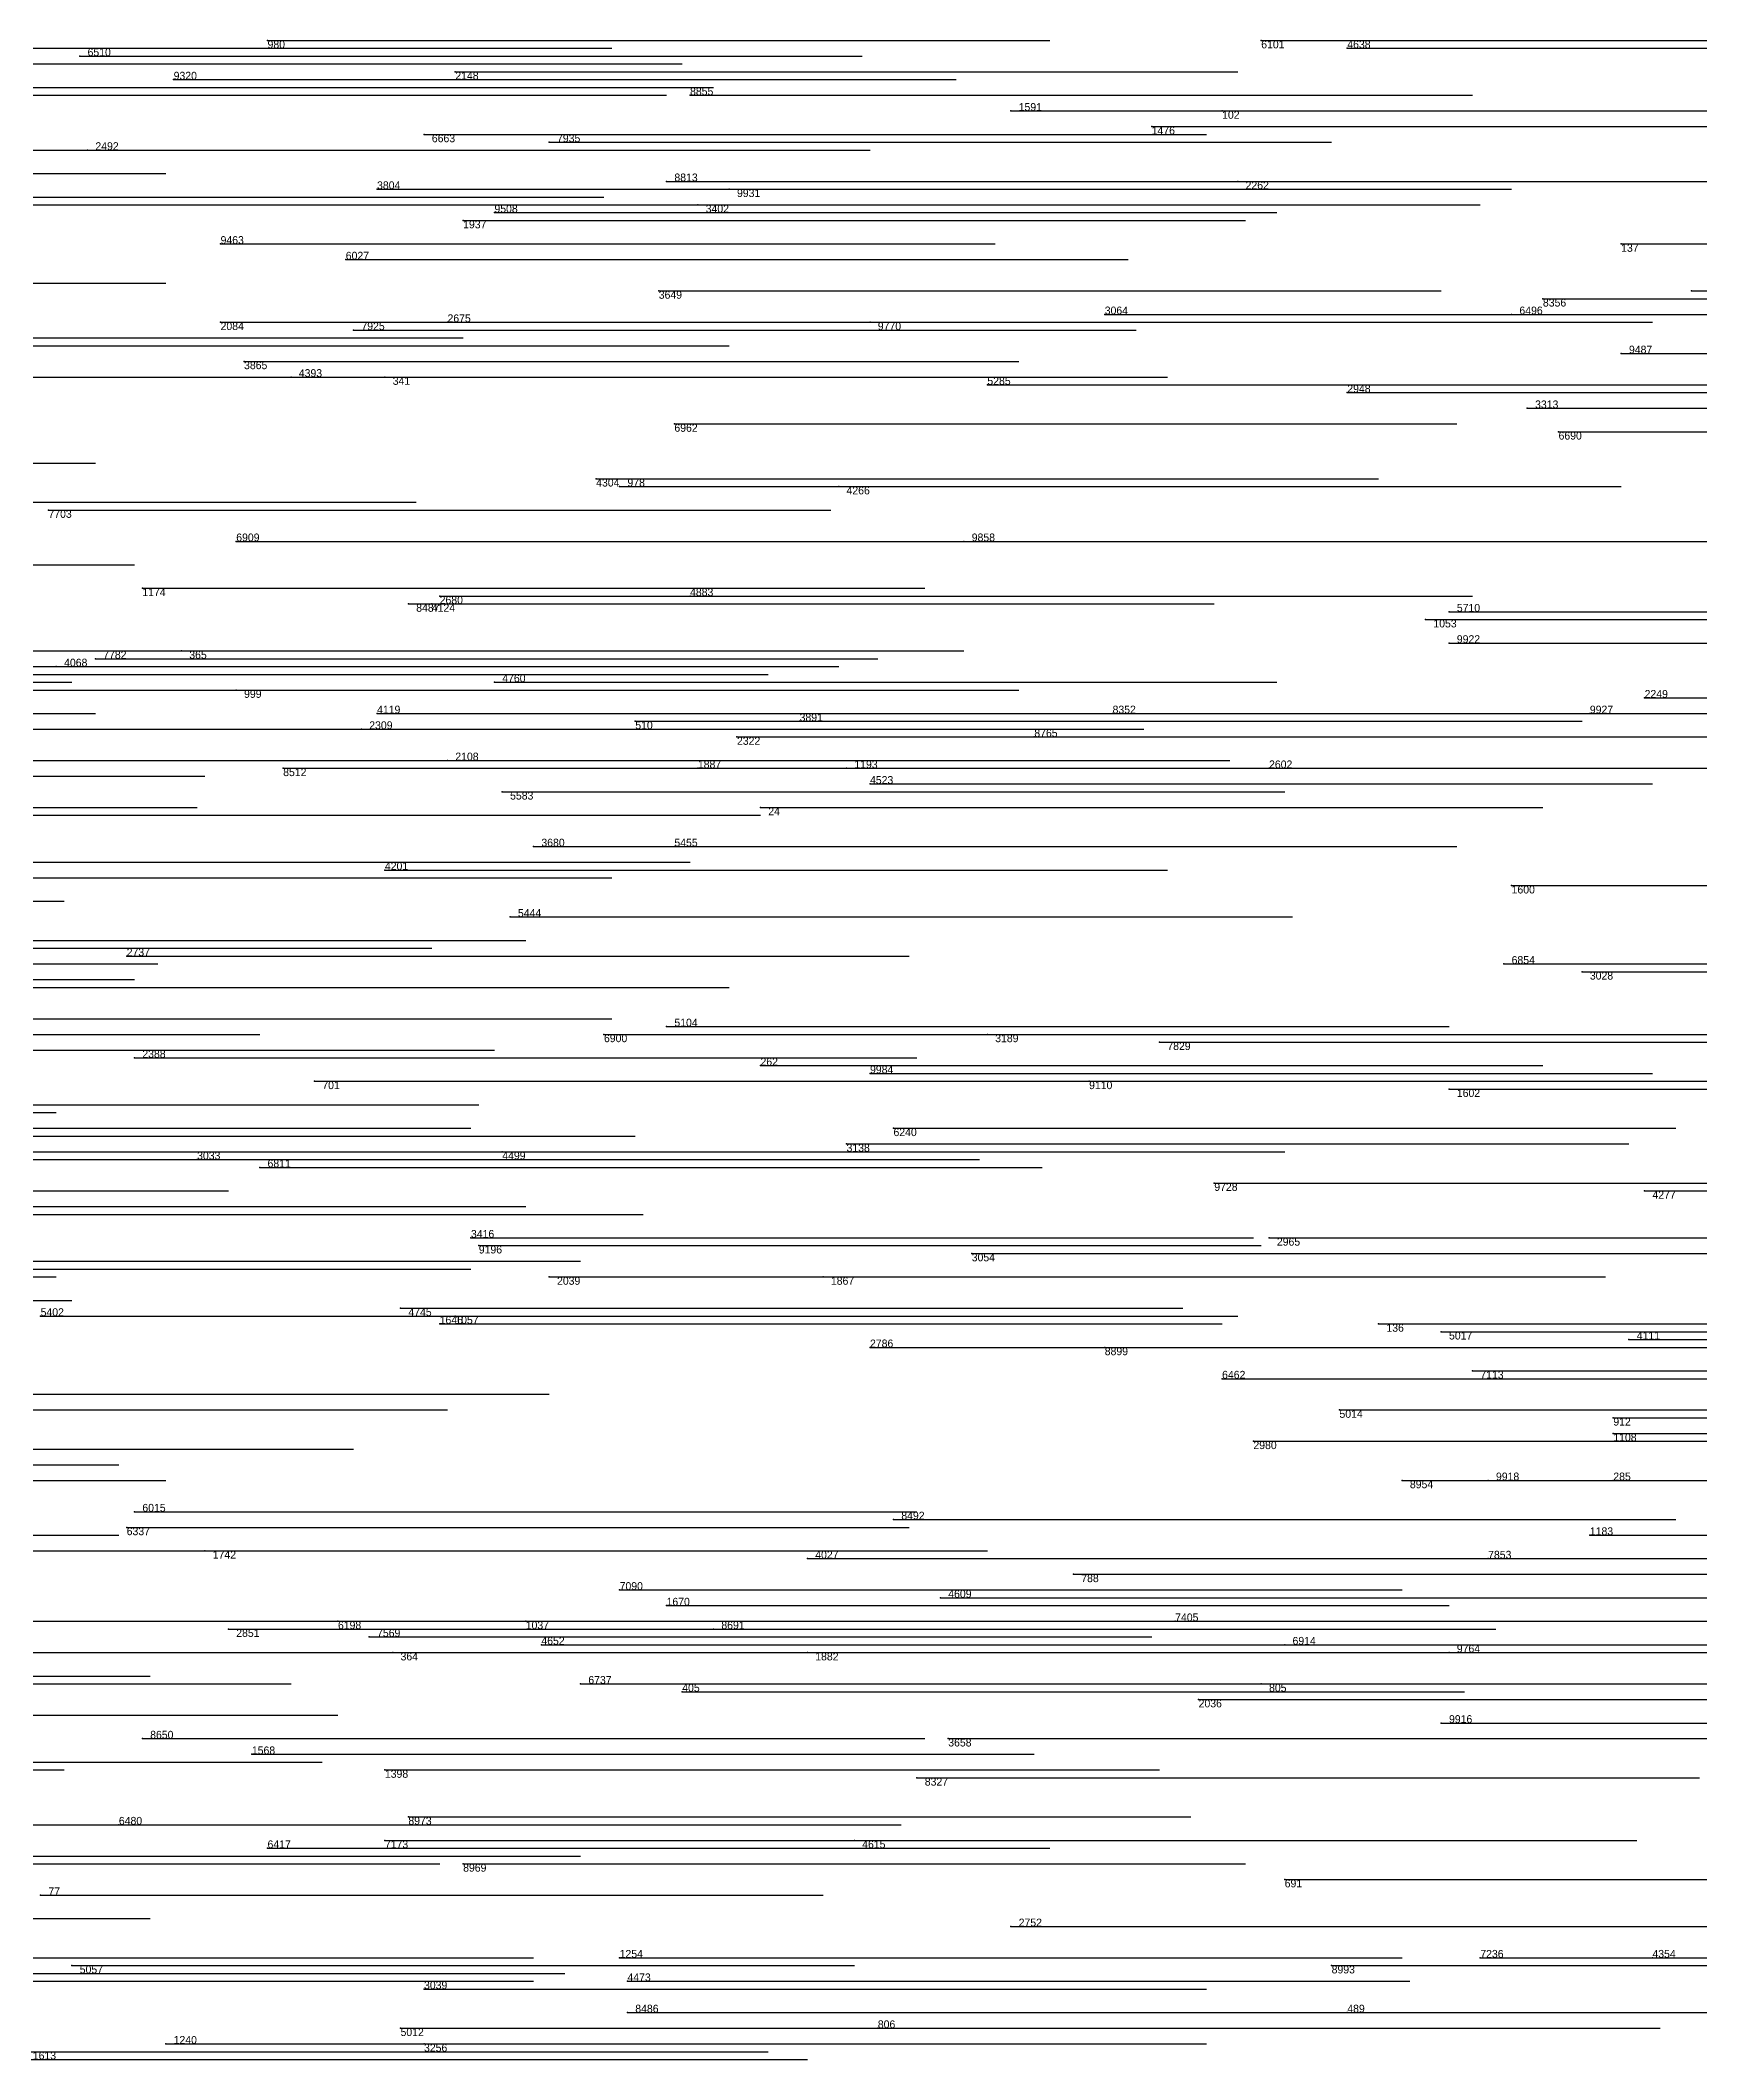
# Model space of a CAD drawing. Extents: x 0 to 1.1, y 0 to 1.
# Drawn here: x 0.666 to 0.878, y 0.5 to 0.758 of the extents above; entities that cross this region are included whole.
import ezdxf

# ---------------------------------------------------------------- set-up
doc = ezdxf.new("R2010")
doc.units = 0
for name, color, linetype in [('Normals', 1, 'CONTINUOUS'), ('Source_points', 5, 'CONTINUOUS'), ('Text', 3, 'CONTINUOUS')]:
    doc.layers.add(name, color=color, linetype=linetype)

msp = doc.modelspace()

# ---------------------------------------------------------------- linework, layer by layer
at = {"layer": 'Normals', "color": 1}
for p, q in [((0.619, 0.757), (0.719, 0.757)), ((0.639, 0.757), (0.739, 0.757)), ((0.695, 0.758, 1), (0.795, 0.758, 1)), ((0.822, 0.758, 1), (0.922, 0.758, 1)), ((0.833, 0.757), (0.933, 0.757)), ((0.648, 0.755, 1), (0.748, 0.755, 1)), ((0.671, 0.756, 1), (0.771, 0.756, 1)), ((0.719, 0.754, 1), (0.819, 0.754, 1)), ((0.646, 0.751, 1), (0.746, 0.751, 1)), ((0.652, 0.752), (0.752, 0.752)), ((0.683, 0.753, 1), (0.783, 0.753, 1)), ((0.749, 0.751), (0.849, 0.751)), ((0.79, 0.749), (0.89, 0.749)), ((0.817, 0.749, 1), (0.917, 0.749, 1)), ((0.715, 0.746), (0.815, 0.746)), ((0.808, 0.747, 1), (0.908, 0.747, 1)), ((0.64, 0.744, 1), (0.74, 0.744, 1)), ((0.672, 0.744, 1), (0.772, 0.744, 1)), ((0.731, 0.745), (0.831, 0.745)), ((0.582, 0.741), (0.682, 0.741)), ((0.631, 0.738, 1), (0.731, 0.738, 1)), ((0.638, 0.738), (0.738, 0.738)), ((0.709, 0.739, 1), (0.809, 0.739, 1)), ((0.746, 0.74, 1), (0.846, 0.74, 1)), ((0.754, 0.739, 1), (0.854, 0.739, 1)), ((0.819, 0.74), (0.919, 0.74)), ((0.57, 0.737, 1), (0.67, 0.737, 1)), ((0.58, 0.737, 1), (0.68, 0.737, 1)), ((0.652, 0.737), (0.752, 0.737)), ((0.724, 0.736), (0.824, 0.736)), ((0.75, 0.737), (0.85, 0.737)), ((0.72, 0.735), (0.82, 0.735)), ((0.689, 0.732, 1), (0.788, 0.732, 1)), ((0.868, 0.732, 1), (0.968, 0.732, 1)), ((0.705, 0.73), (0.805, 0.73)), ((0.582, 0.727, 1), (0.682, 0.727, 1)), ((0.745, 0.726), (0.845, 0.726)), ((0.877, 0.726, 1), (0.977, 0.726, 1)), ((0.802, 0.723), (0.902, 0.723)), ((0.854, 0.723, 1), (0.954, 0.723, 1)), ((0.858, 0.725), (0.958, 0.725)), ((0.62, 0.72), (0.72, 0.72)), ((0.689, 0.722, 1), (0.789, 0.722, 1)), ((0.706, 0.721, 1), (0.806, 0.721, 1)), ((0.718, 0.722), (0.818, 0.722)), ((0.772, 0.722, 1), (0.872, 0.722, 1)), ((0.654, 0.719, 1), (0.754, 0.719, 1)), ((0.868, 0.718), (0.968, 0.718)), ((0.642, 0.715, 1), (0.742, 0.715, 1)), ((0.692, 0.717), (0.791, 0.717)), ((0.698, 0.715, 1), (0.798, 0.715, 1)), ((0.71, 0.715), (0.81, 0.715)), ((0.787, 0.714, 1), (0.887, 0.714, 1)), ((0.833, 0.713), (0.933, 0.713)), ((0.856, 0.711, 1), (0.956, 0.711, 1)), ((0.747, 0.709), (0.847, 0.709)), ((0.86, 0.708), (0.96, 0.708)), ((0.573, 0.704, 1), (0.673, 0.704, 1)), ((0.737, 0.702), (0.837, 0.702)), ((0.74, 0.701), (0.84, 0.701)), ((0.768, 0.701, 1), (0.868, 0.701, 1)), ((0.614, 0.699), (0.714, 0.699)), ((0.667, 0.698), (0.767, 0.698)), ((0.691, 0.694, 1), (0.791, 0.694, 1)), ((0.784, 0.694), (0.884, 0.694)), ((0.578, 0.691), (0.678, 0.691)), ((0.679, 0.688, 1), (0.779, 0.688, 1)), ((0.717, 0.687, 1), (0.817, 0.687, 1)), ((0.749, 0.687, 1), (0.849, 0.687, 1)), ((0.713, 0.686), (0.813, 0.686)), ((0.716, 0.686, 1), (0.816, 0.686, 1)), ((0.843, 0.684, 1), (0.943, 0.684, 1)), ((0.846, 0.685, 1), (0.946, 0.685, 1)), ((0.618, 0.68, 1), (0.718, 0.68, 1)), ((0.658, 0.68), (0.758, 0.68)), ((0.673, 0.679, 1), (0.773, 0.679, 1)), ((0.684, 0.68, 1), (0.784, 0.68, 1)), ((0.846, 0.681), (0.946, 0.681)), ((0.59, 0.678, 1), (0.69, 0.678, 1)), ((0.659, 0.677, 1), (0.759, 0.677, 1)), ((0.668, 0.678), (0.768, 0.678)), ((0.57, 0.676, 1), (0.67, 0.676, 1)), ((0.585, 0.675, 1), (0.685, 0.675, 1)), ((0.614, 0.675), (0.714, 0.675)), ((0.691, 0.675), (0.791, 0.675)), ((0.724, 0.676, 1), (0.824, 0.676, 1)), ((0.871, 0.674), (0.971, 0.674)), ((0.573, 0.672, 1), (0.673, 0.672, 1)), ((0.709, 0.672), (0.809, 0.672)), ((0.742, 0.671, 1), (0.842, 0.671, 1)), ((0.763, 0.671), (0.863, 0.671)), ((0.803, 0.672), (0.903, 0.672)), ((0.864, 0.672, 1), (0.964, 0.672, 1)), ((0.646, 0.67, 1), (0.746, 0.67, 1)), ((0.707, 0.67), (0.807, 0.67)), ((0.755, 0.669), (0.855, 0.669)), ((0.793, 0.669), (0.893, 0.669)), ((0.644, 0.666), (0.744, 0.666)), ((0.718, 0.666, 1), (0.818, 0.666, 1)), ((0.587, 0.664), (0.687, 0.664)), ((0.697, 0.665, 1), (0.797, 0.665, 1)), ((0.75, 0.665), (0.85, 0.665)), ((0.769, 0.665), (0.869, 0.665)), ((0.823, 0.665), (0.923, 0.665)), ((0.725, 0.662), (0.825, 0.662)), ((0.772, 0.663), (0.872, 0.663)), ((0.568, 0.659), (0.668, 0.659)), ((0.587, 0.66), (0.686, 0.66)), ((0.658, 0.659), (0.758, 0.659)), ((0.758, 0.66), (0.858, 0.66)), ((0.649, 0.653), (0.749, 0.653)), ((0.729, 0.655, 1), (0.829, 0.655, 1)), ((0.747, 0.655, 1), (0.847, 0.655, 1)), ((0.639, 0.651, 1), (0.739, 0.651, 1)), ((0.71, 0.652), (0.81, 0.652)), ((0.569, 0.648, 1), (0.669, 0.648, 1)), ((0.854, 0.65, 1), (0.954, 0.65, 1)), ((0.726, 0.646), (0.826, 0.646)), ((0.628, 0.643, 1), (0.728, 0.643, 1)), ((0.581, 0.64, 1), (0.681, 0.64, 1)), ((0.616, 0.642, 1), (0.716, 0.642, 1)), ((0.677, 0.641), (0.777, 0.641)), ((0.853, 0.64), (0.953, 0.64)), ((0.578, 0.638, 1), (0.678, 0.638, 1)), ((0.863, 0.639, 1), (0.963, 0.639, 1)), ((0.654, 0.637), (0.754, 0.637)), ((0.639, 0.633), (0.739, 0.633)), ((0.594, 0.631, 1), (0.694, 0.631, 1)), ((0.738, 0.631), (0.838, 0.631)), ((0.746, 0.632), (0.846, 0.632)), ((0.787, 0.631, 1), (0.887, 0.631, 1)), ((0.809, 0.63), (0.909, 0.63)), ((0.588, 0.629, 1), (0.688, 0.629, 1)), ((0.624, 0.629), (0.724, 0.629)), ((0.678, 0.628), (0.778, 0.628)), ((0.701, 0.625, 1), (0.801, 0.625, 1)), ((0.758, 0.627, 1), (0.858, 0.627, 1)), ((0.772, 0.626), (0.872, 0.626)), ((0.8, 0.625, 1), (0.9, 0.625, 1)), ((0.622, 0.622, 1), (0.722, 0.622, 1)), ((0.846, 0.624), (0.946, 0.624)), ((0.568, 0.621), (0.668, 0.621)), ((0.621, 0.619, 1), (0.721, 0.619, 1)), ((0.642, 0.618), (0.742, 0.618)), ((0.769, 0.617), (0.869, 0.617)), ((0.775, 0.619), (0.875, 0.619)), ((0.606, 0.615, 1), (0.706, 0.615, 1)), ((0.644, 0.616, 1), (0.744, 0.616, 1)), ((0.686, 0.615, 1), (0.786, 0.615, 1)), ((0.725, 0.616, 1), (0.825, 0.616, 1)), ((0.694, 0.614, 1), (0.794, 0.614, 1)), ((0.816, 0.612), (0.916, 0.612)), ((0.572, 0.609, 1), (0.672, 0.609, 1)), ((0.59, 0.611), (0.69, 0.611)), ((0.628, 0.609, 1), (0.728, 0.609, 1)), ((0.871, 0.611, 1), (0.971, 0.611, 1)), ((0.643, 0.608), (0.743, 0.608)), ((0.721, 0.605), (0.821, 0.605)), ((0.722, 0.604), (0.822, 0.604)), ((0.823, 0.605), (0.923, 0.605)), ((0.635, 0.602), (0.735, 0.602)), ((0.785, 0.603, 1), (0.885, 0.603, 1)), ((0.568, 0.6), (0.668, 0.6)), ((0.621, 0.601), (0.721, 0.601)), ((0.731, 0.6), (0.831, 0.6)), ((0.766, 0.6, 1), (0.866, 0.6, 1)), ((0.571, 0.597, 1), (0.67, 0.597, 1)), ((0.666, 0.595, 1), (0.766, 0.595, 1)), ((0.712, 0.596, 1), (0.812, 0.596, 1)), ((0.717, 0.594, 1), (0.817, 0.594, 1)), ((0.719, 0.595, 1), (0.819, 0.595, 1)), ((0.837, 0.594, 1), (0.937, 0.594, 1)), ((0.772, 0.591), (0.872, 0.591)), ((0.802, 0.591), (0.902, 0.591)), ((0.845, 0.593), (0.945, 0.593)), ((0.869, 0.592), (0.969, 0.592)), ((0.817, 0.587), (0.917, 0.587)), ((0.849, 0.588), (0.949, 0.588)), ((0.631, 0.585), (0.731, 0.585)), ((0.575, 0.583), (0.675, 0.583)), ((0.587, 0.583, 1), (0.687, 0.583, 1)), ((0.618, 0.583), (0.718, 0.583)), ((0.832, 0.583, 1), (0.932, 0.583, 1)), ((0.867, 0.582, 1), (0.967, 0.582, 1)), ((0.606, 0.578), (0.706, 0.578)), ((0.821, 0.579, 1), (0.921, 0.579, 1)), ((0.867, 0.58), (0.967, 0.58)), ((0.576, 0.576, 1), (0.676, 0.576, 1)), ((0.582, 0.574), (0.682, 0.574)), ((0.84, 0.574, 1), (0.94, 0.574, 1)), ((0.851, 0.574), (0.951, 0.574)), ((0.867, 0.574, 1), (0.967, 0.574, 1)), ((0.677, 0.568, 1), (0.777, 0.568, 1)), ((0.678, 0.57, 1), (0.778, 0.57, 1)), ((0.775, 0.569, 1), (0.875, 0.569, 1)), ((0.576, 0.567, 1), (0.676, 0.567, 1)), ((0.864, 0.567, 1), (0.964, 0.567, 1)), ((0.63, 0.565), (0.73, 0.565)), ((0.687, 0.565, 1), (0.787, 0.565, 1)), ((0.764, 0.564, 1), (0.864, 0.564, 1)), ((0.851, 0.564, 1), (0.951, 0.564, 1)), ((0.74, 0.56, 1), (0.84, 0.56, 1)), ((0.798, 0.562), (0.898, 0.562)), ((0.746, 0.558, 1), (0.846, 0.558, 1)), ((0.781, 0.559), (0.881, 0.559)), ((0.606, 0.556, 1), (0.706, 0.556, 1)), ((0.69, 0.555, 1), (0.79, 0.555, 1)), ((0.704, 0.556, 1), (0.804, 0.556, 1)), ((0.728, 0.556, 1), (0.828, 0.556, 1)), ((0.752, 0.555), (0.852, 0.555)), ((0.811, 0.556), (0.911, 0.556)), ((0.708, 0.554, 1), (0.808, 0.554, 1)), ((0.73, 0.553, 1), (0.83, 0.553, 1)), ((0.825, 0.553, 1), (0.925, 0.553, 1)), ((0.608, 0.552, 1), (0.708, 0.552, 1)), ((0.62, 0.552), (0.72, 0.552)), ((0.656, 0.552, 1), (0.756, 0.552, 1)), ((0.711, 0.552), (0.811, 0.552)), ((0.764, 0.552), (0.864, 0.552)), ((0.846, 0.552, 1), (0.946, 0.552, 1)), ((0.58, 0.549, 1), (0.68, 0.549, 1)), ((0.598, 0.548, 1), (0.698, 0.548, 1)), ((0.735, 0.548), (0.835, 0.548)), ((0.822, 0.548, 1), (0.922, 0.548, 1)), ((0.748, 0.547, 1), (0.848, 0.547, 1)), ((0.814, 0.546, 1), (0.914, 0.546, 1)), ((0.604, 0.544), (0.704, 0.544)), ((0.845, 0.543), (0.945, 0.543)), ((0.679, 0.541), (0.779, 0.541)), ((0.782, 0.541), (0.882, 0.541)), ((0.569, 0.537, 1), (0.669, 0.537, 1)), ((0.602, 0.538), (0.702, 0.538)), ((0.693, 0.539), (0.793, 0.539)), ((0.71, 0.537, 1), (0.809, 0.537, 1)), ((0.778, 0.536, 1), (0.878, 0.536, 1)), ((0.623, 0.53), (0.723, 0.53)), ((0.676, 0.53), (0.776, 0.53)), ((0.713, 0.531), (0.813, 0.531)), ((0.695, 0.527, 1), (0.795, 0.527, 1)), ((0.71, 0.528, 1), (0.81, 0.528, 1)), ((0.77, 0.528), (0.87, 0.528)), ((0.617, 0.525), (0.717, 0.525)), ((0.635, 0.526, 1), (0.735, 0.526, 1)), ((0.72, 0.525, 1), (0.82, 0.525, 1)), ((0.825, 0.523, 1), (0.925, 0.523, 1)), ((0.666, 0.521), (0.766, 0.521)), ((0.58, 0.518), (0.68, 0.518)), ((0.79, 0.517, 1), (0.89, 0.517, 1)), ((0.629, 0.513, 1), (0.729, 0.513, 1)), ((0.633, 0.511, 1), (0.733, 0.511, 1)), ((0.67, 0.512), (0.77, 0.512)), ((0.74, 0.513), (0.84, 0.513)), ((0.831, 0.512), (0.93, 0.512)), ((0.85, 0.513), (0.95, 0.513)), ((0.872, 0.513, 1), (0.972, 0.513, 1)), ((0.629, 0.51, 1), (0.729, 0.51, 1)), ((0.715, 0.509), (0.815, 0.509)), ((0.741, 0.51, 1), (0.841, 0.51, 1)), ((0.741, 0.506, 1), (0.841, 0.506, 1)), ((0.833, 0.506), (0.933, 0.506)), ((0.712, 0.504, 1), (0.812, 0.504, 1)), ((0.773, 0.504), (0.873, 0.504)), ((0.612, 0.501, 1), (0.712, 0.501, 1)), ((0.659, 0.501), (0.759, 0.501)), ((0.682, 0.502, 1), (0.782, 0.502, 1)), ((0.715, 0.502), (0.815, 0.502)), ((0.664, 0.5), (0.764, 0.5))]:
    msp.add_line(p, q, dxfattribs=at)
at = {"layer": 'Source_points', "color": 5}
for p in [(0.695, 0.758, 1), (0.822, 0.758, 1), (0.833, 0.757), (0.671, 0.756, 1), (0.719, 0.754, 1), (0.683, 0.753, 1), (0.749, 0.751), (0.79, 0.749), (0.817, 0.749, 1), (0.715, 0.746), (0.808, 0.747, 1), (0.672, 0.744, 1), (0.731, 0.745), (0.709, 0.739, 1), (0.746, 0.74, 1), (0.754, 0.739, 1), (0.819, 0.74), (0.724, 0.736), (0.75, 0.737), (0.72, 0.735), (0.689, 0.732, 1), (0.868, 0.732, 1), (0.705, 0.73), (0.745, 0.726), (0.877, 0.726, 1), (0.802, 0.723), (0.854, 0.723, 1), (0.858, 0.725), (0.689, 0.722, 1), (0.706, 0.721, 1), (0.718, 0.722), (0.772, 0.722, 1), (0.868, 0.718), (0.692, 0.717), (0.698, 0.715, 1), (0.71, 0.715), (0.787, 0.714, 1), (0.833, 0.713), (0.856, 0.711, 1), (0.747, 0.709), (0.86, 0.708), (0.737, 0.702), (0.74, 0.701), (0.768, 0.701, 1), (0.667, 0.698), (0.691, 0.694, 1), (0.784, 0.694), (0.679, 0.688, 1), (0.717, 0.687, 1), (0.749, 0.687, 1), (0.713, 0.686), (0.716, 0.686, 1), (0.843, 0.684, 1), (0.846, 0.685, 1), (0.673, 0.679, 1), (0.684, 0.68, 1), (0.846, 0.681), (0.668, 0.678), (0.691, 0.675), (0.724, 0.676, 1), (0.871, 0.674), (0.709, 0.672), (0.742, 0.671, 1), (0.763, 0.671), (0.803, 0.672), (0.864, 0.672, 1), (0.707, 0.67), (0.755, 0.669), (0.793, 0.669), (0.718, 0.666, 1), (0.697, 0.665, 1), (0.75, 0.665), (0.769, 0.665), (0.823, 0.665), (0.725, 0.662), (0.772, 0.663), (0.758, 0.66), (0.729, 0.655, 1), (0.747, 0.655, 1), (0.71, 0.652), (0.854, 0.65, 1), (0.726, 0.646), (0.677, 0.641), (0.853, 0.64), (0.863, 0.639, 1), (0.738, 0.631), (0.746, 0.632), (0.787, 0.631, 1), (0.809, 0.63), (0.678, 0.628), (0.701, 0.625, 1), (0.758, 0.627, 1), (0.772, 0.626), (0.8, 0.625, 1), (0.846, 0.624), (0.769, 0.617), (0.775, 0.619), (0.686, 0.615, 1), (0.725, 0.616, 1), (0.694, 0.614, 1), (0.816, 0.612), (0.871, 0.611, 1), (0.721, 0.605), (0.722, 0.604), (0.823, 0.605), (0.785, 0.603, 1), (0.731, 0.6), (0.766, 0.6, 1), (0.666, 0.595, 1), (0.712, 0.596, 1), (0.717, 0.594, 1), (0.719, 0.595, 1), (0.837, 0.594, 1), (0.772, 0.591), (0.802, 0.591), (0.845, 0.593), (0.869, 0.592), (0.817, 0.587), (0.849, 0.588), (0.832, 0.583, 1), (0.867, 0.582, 1), (0.821, 0.579, 1), (0.867, 0.58), (0.84, 0.574, 1), (0.851, 0.574), (0.867, 0.574, 1), (0.677, 0.568, 1), (0.678, 0.57, 1), (0.775, 0.569, 1), (0.864, 0.567, 1), (0.687, 0.565, 1), (0.764, 0.564, 1), (0.851, 0.564, 1), (0.74, 0.56, 1), (0.798, 0.562), (0.746, 0.558, 1), (0.781, 0.559), (0.69, 0.555, 1), (0.704, 0.556, 1), (0.728, 0.556, 1), (0.752, 0.555), (0.811, 0.556), (0.708, 0.554, 1), (0.73, 0.553, 1), (0.825, 0.553, 1), (0.711, 0.552), (0.764, 0.552), (0.846, 0.552, 1), (0.735, 0.548), (0.822, 0.548, 1), (0.748, 0.547, 1), (0.814, 0.546, 1), (0.845, 0.543), (0.679, 0.541), (0.782, 0.541), (0.693, 0.539), (0.71, 0.537, 1), (0.778, 0.536, 1), (0.676, 0.53), (0.713, 0.531), (0.695, 0.527, 1), (0.71, 0.528, 1), (0.77, 0.528), (0.72, 0.525, 1), (0.825, 0.523, 1), (0.666, 0.521), (0.79, 0.517, 1), (0.67, 0.512), (0.74, 0.513), (0.831, 0.512), (0.85, 0.513), (0.872, 0.513, 1), (0.715, 0.509), (0.741, 0.51, 1), (0.741, 0.506, 1), (0.833, 0.506), (0.712, 0.504, 1), (0.773, 0.504), (0.682, 0.502, 1), (0.715, 0.502)]:
    msp.add_point(p, dxfattribs=at)

# ---------------------------------------------------------------- texts
at = {"layer": 'Text', "color": 3}
for s, p in [('6510', (0.672, 0.756, 1)), ('980', (0.695, 0.757, 1)), ('6101', (0.822, 0.757, 1)), ('4638', (0.833, 0.757)), ('9320', (0.683, 0.753, 1)), ('2148', (0.719, 0.753, 1)), ('8855', (0.749, 0.751)), ('1591', (0.791, 0.749)), ('102', (0.817, 0.748, 1)), ('6663', (0.716, 0.745)), ('7935', (0.732, 0.745)), ('1476', (0.808, 0.746, 1)), ('2492', (0.673, 0.744, 1)), ('8813', (0.747, 0.74, 1)), ('3804', (0.709, 0.739, 1)), ('9931', (0.755, 0.738, 1)), ('2262', (0.82, 0.739)), ('9508', (0.724, 0.736)), ('3402', (0.751, 0.736)), ('9463', (0.689, 0.732, 1)), ('1937', (0.72, 0.734)), ('6027', (0.705, 0.73)), ('137', (0.868, 0.731, 1)), ('3649', (0.745, 0.725)), ('2675', (0.718, 0.722)), ('3064', (0.802, 0.723)), ('6496', (0.855, 0.723, 1)), ('8356', (0.858, 0.724)), ('2084', (0.689, 0.721, 1)), ('7925', (0.707, 0.721, 1)), ('9770', (0.773, 0.721, 1)), ('9487', (0.869, 0.718)), ('3865', (0.692, 0.716)), ('4393', (0.699, 0.715, 1)), ('341', (0.711, 0.714)), ('5285', (0.787, 0.714, 1)), ('2948', (0.833, 0.713)), ('3313', (0.857, 0.711, 1)), ('6962', (0.747, 0.708)), ('6690', (0.86, 0.707)), ('4304', (0.737, 0.701)), ('978', (0.741, 0.701)), ('4266', (0.769, 0.7, 1)), ('7703', (0.667, 0.697)), ('6909', (0.691, 0.694, 1)), ('9858', (0.785, 0.694)), ('1174', (0.679, 0.687, 1)), ('2680', (0.717, 0.686, 1)), ('4883', (0.749, 0.687, 1)), ('8487', (0.714, 0.685)), ('4124', (0.716, 0.685, 1)), ('1053', (0.844, 0.683, 1)), ('5710', (0.847, 0.685, 1)), ('9922', (0.847, 0.681)), ('4068', (0.669, 0.678)), ('7782', (0.674, 0.679, 1)), ('365', (0.685, 0.679, 1)), ('4760', (0.725, 0.676, 1)), ('999', (0.692, 0.674)), ('2249', (0.871, 0.674)), ('2309', (0.708, 0.67)), ('4119', (0.709, 0.672)), ('510', (0.742, 0.67, 1)), ('3891', (0.763, 0.671)), ('8352', (0.803, 0.672)), ('9927', (0.864, 0.672, 1)), ('2322', (0.755, 0.668)), ('8765', (0.793, 0.669)), ('2108', (0.719, 0.666, 1)), ('1887', (0.75, 0.665)), ('1193', (0.77, 0.665)), ('2602', (0.823, 0.665)), ('8512', (0.697, 0.664, 1)), ('4523', (0.772, 0.663)), ('5583', (0.726, 0.661)), ('24', (0.759, 0.659)), ('3680', (0.73, 0.655, 1)), ('5455', (0.747, 0.655, 1)), ('4201', (0.71, 0.652)), ('1600', (0.854, 0.649, 1)), ('5444', (0.727, 0.646)), ('2737', (0.677, 0.641)), ('6854', (0.854, 0.64)), ('3028', (0.864, 0.638, 1)), ('5104', (0.747, 0.632)), ('6900', (0.738, 0.63)), ('3189', (0.788, 0.63, 1)), ('7829', (0.81, 0.629)), ('2388', (0.679, 0.628)), ('262', (0.758, 0.627, 1)), ('9984', (0.772, 0.626)), ('701', (0.702, 0.624, 1)), ('9110', (0.8, 0.624, 1)), ('1602', (0.847, 0.623)), ('3138', (0.769, 0.616)), ('6240', (0.775, 0.618)), ('3033', (0.686, 0.615, 1)), ('6811', (0.695, 0.614, 1)), ('4499', (0.725, 0.615, 1)), ('9728', (0.816, 0.611)), ('4277', (0.872, 0.61, 1)), ('3416', (0.721, 0.605)), ('9196', (0.722, 0.603)), ('2965', (0.824, 0.604)), ('3054', (0.785, 0.602, 1)), ('2039', (0.732, 0.599)), ('1867', (0.767, 0.599, 1)), ('5402', (0.666, 0.595, 1)), ('4745', (0.713, 0.595, 1)), ('1646', (0.717, 0.594, 1)), ('1057', (0.719, 0.594, 1)), ('136', (0.838, 0.593, 1)), ('2786', (0.772, 0.591)), ('8899', (0.802, 0.59)), ('5017', (0.846, 0.592)), ('4111', (0.87, 0.592)), ('6462', (0.817, 0.587)), ('7113', (0.85, 0.587)), ('5014', (0.832, 0.582, 1)), ('912', (0.867, 0.581, 1)), ('2980', (0.821, 0.578, 1)), ('1108', (0.867, 0.579)), ('8954', (0.841, 0.573, 1)), ('9918', (0.852, 0.574)), ('285', (0.867, 0.574, 1)), ('6015', (0.679, 0.57, 1)), ('6337', (0.677, 0.567, 1)), ('8492', (0.776, 0.569, 1)), ('1183', (0.864, 0.567, 1)), ('1742', (0.688, 0.564, 1)), ('4027', (0.765, 0.564, 1)), ('7853', (0.851, 0.564, 1)), ('7090', (0.74, 0.56, 1)), ('4609', (0.782, 0.559)), ('788', (0.799, 0.561)), ('1670', (0.746, 0.558, 1)), ('2851', (0.691, 0.554, 1)), ('6198', (0.704, 0.555, 1)), ('7569', (0.709, 0.554, 1)), ('1037', (0.728, 0.555, 1)), ('8691', (0.753, 0.555)), ('7405', (0.811, 0.556)), ('4652', (0.73, 0.553, 1)), ('6914', (0.826, 0.553, 1)), ('9764', (0.847, 0.552, 1)), ('364', (0.712, 0.551)), ('1882', (0.765, 0.551)), ('6737', (0.736, 0.548)), ('405', (0.748, 0.547, 1)), ('805', (0.823, 0.547, 1)), ('2036', (0.814, 0.545, 1)), ('8650', (0.68, 0.541)), ('9916', (0.846, 0.543)), ('1568', (0.693, 0.539)), ('3658', (0.782, 0.54)), ('1398', (0.71, 0.536, 1)), ('8327', (0.779, 0.535, 1)), ('6480', (0.676, 0.53)), ('8973', (0.713, 0.53)), ('6417', (0.695, 0.527, 1)), ('7173', (0.71, 0.527, 1)), ('4615', (0.771, 0.527)), ('8969', (0.72, 0.524, 1)), ('77', (0.667, 0.521)), ('691', (0.825, 0.522, 1)), ('2752', (0.791, 0.517, 1)), ('1254', (0.74, 0.513)), ('7236', (0.85, 0.513)), ('4354', (0.872, 0.513, 1)), ('5057', (0.671, 0.511)), ('4473', (0.741, 0.51, 1)), ('8993', (0.831, 0.511)), ('3039', (0.715, 0.509)), ('8486', (0.742, 0.506, 1)), ('489', (0.833, 0.506)), ('5012', (0.712, 0.503, 1)), ('806', (0.773, 0.504)), ('1613', (0.665, 0.5)), ('1240', (0.683, 0.502, 1)), ('3256', (0.715, 0.501))]:
    msp.add_text(s, height=0.001, dxfattribs=at).set_placement(p)

doc.saveas('drawing.dxf')
